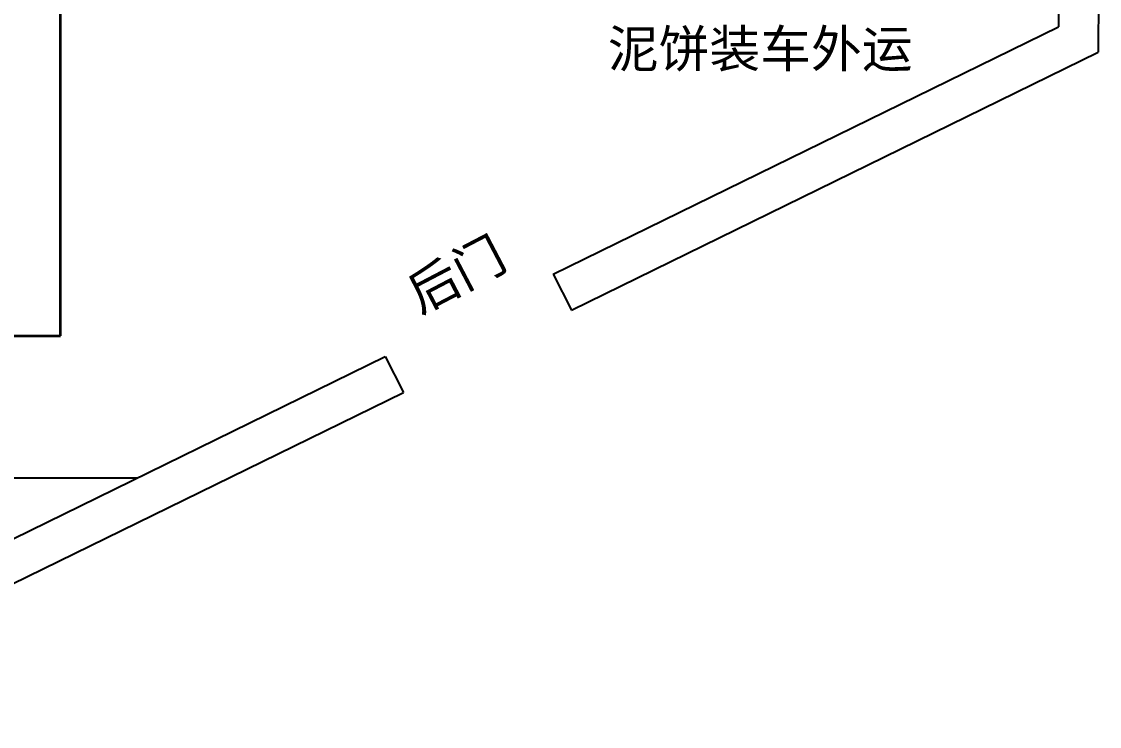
# Model space of a CAD drawing. Header units: inches. Extents: x -287940 to 417543, y -666909 to 91149.
# Drawn here: x -199 to 144529, y -666890 to -572168 of the extents above; entities that cross this region are included whole.
import ezdxf

# ---------------------------------------------------------------- set-up
doc = ezdxf.new("R2010")
doc.units = ezdxf.units.IN
doc.header["$MEASUREMENT"] = 0

msp = doc.modelspace()

# ---------------------------------------------------------------- linework, layer by layer
at = {"ltscale": 5}
for p, q in [((144528.676, -385617.6), (144378.963, -576298.904)), ((139018.176, -391192.8), (139018.176, -572873.3)), ((71179.014, -606117.358), (139018.176, -572873.3)), ((73627.89, -610958.359), (144378.963, -576298.904)), ((71179.014, -606117.358), (73627.89, -610958.359)), ((-41783.124, -661473.581), (48617.526, -617173.441)), ((48617.526, -617173.441), (51064.907, -622011.487)), ((-40546.107, -666889.786), (51064.907, -622011.487)), ((15276.693, -633511.858), (-147574.624, -633511.858))]:
    msp.add_line(p, q, dxfattribs=at)
at = {"color": 3, "lineweight": 35, "ltscale": 5}
for p, q in [((5042.6, -614388.306), (5042.6, -550026.238)), ((-111792.7, -614388.306), (5042.6, -614388.306))]:
    msp.add_line(p, q, dxfattribs=at)

# ---------------------------------------------------------------- texts
at = {"color": 7, "ltscale": 5, "insert": (78516.5, -573316.844), "char_height": 5000, "width": 1824588.24947, "attachment_point": 1}
msp.add_mtext('{\\fSimSun|b0|i0|c134|p2;泥饼装车外运}', dxfattribs=at)
at = {"color": 7, "ltscale": 5, "insert": (50957.3, -607038.4), "char_height": 5000, "width": 1824588.24947, "attachment_point": 1, "rotation": 27.63423145}
msp.add_mtext('{\\fSimSun|b0|i0|c134|p2;后门}', dxfattribs=at)

doc.saveas('drawing.dxf')
